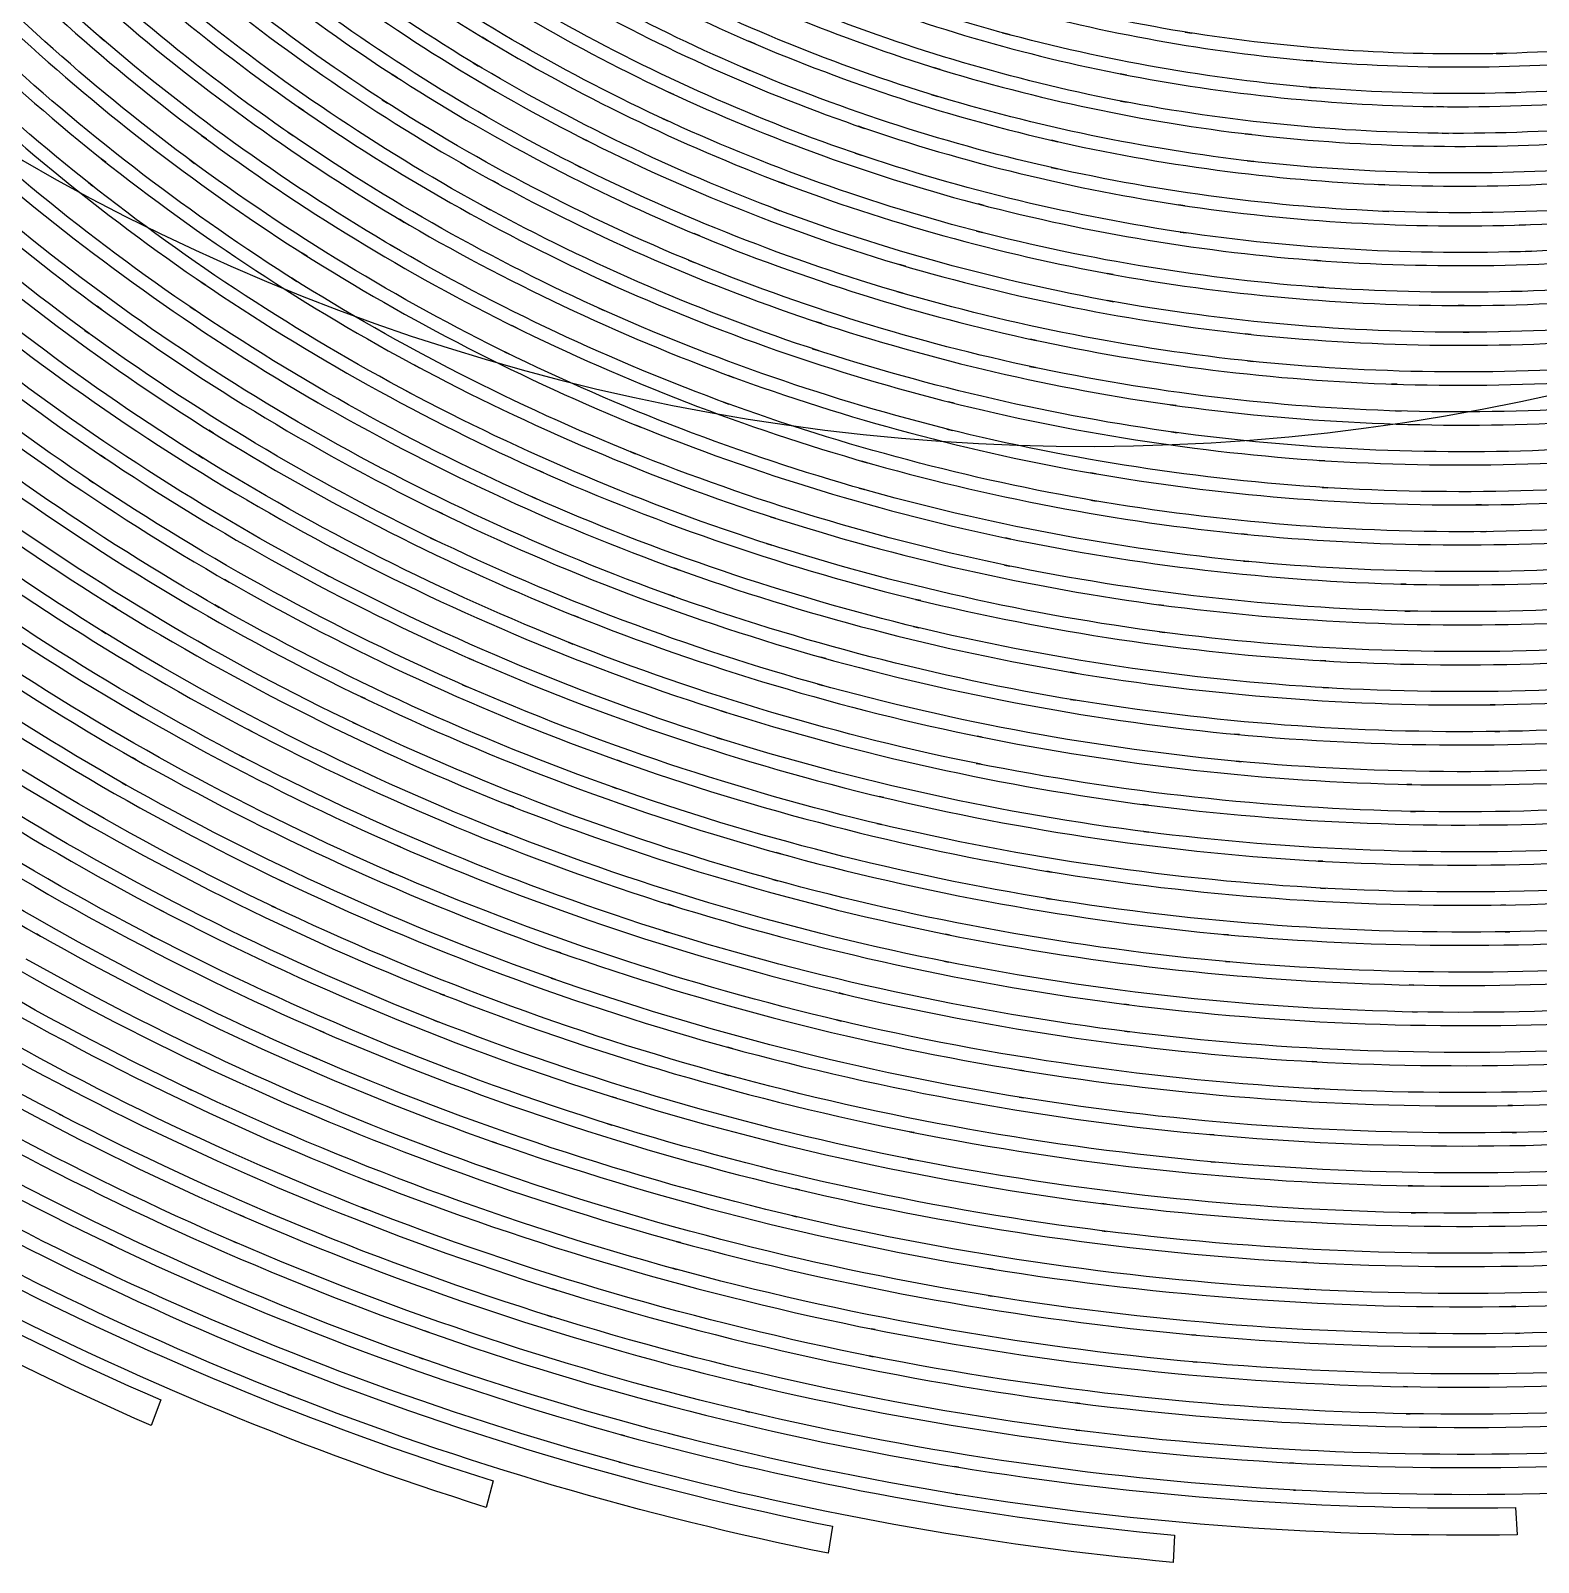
# Model space of a CAD drawing. Extents: x -32 to 185, y 69 to 286.
# Drawn here: x 40.8 to 91.4, y 68.6 to 119.9 of the extents above; entities that cross this region are included whole.
import ezdxf

# ---------------------------------------------------------------- set-up
doc = ezdxf.new("R2010")
doc.units = 0
doc.layers.add('Ebene_1', color=7, linetype='CONTINUOUS')

msp = doc.modelspace()

# ---------------------------------------------------------------- linework, layer by layer
at = {"layer": 'Ebene_1', "color": 7}
for p, q in [((43.163659, 119.728354), (43.317659, 119.595914)), ((56.16458, 119.609125), (55.977234, 119.722093)), ((65.129425, 119.493892), (64.921715, 119.582881)), ((73.430414, 119.866064), (73.652633, 119.805813)), ((79.545365, 119.890907), (79.77242, 119.854634)), ((89.973339, 119.167743), (90.196066, 119.173114)), ((55.677125, 118.862594), (55.862689, 118.751433)), ((64.748624, 118.689095), (64.953788, 118.601786)), ((71.330921, 118.638568), (71.115067, 118.705004)), ((83.830642, 118.922157), (83.605878, 118.941452)), ((53.144141, 118.356277), (52.966468, 118.47123)), ((77.588164, 118.447277), (77.366709, 118.49032)), ((52.633013, 117.624356), (52.809668, 117.510829)), ((62.404768, 117.800171), (62.206731, 117.892444)), ((71.038194, 117.797778), (71.251249, 117.732843)), ((77.386563, 117.580116), (77.605473, 117.538269)), ((83.72246, 118.038502), (83.944424, 118.020098)), ((49.999483, 117.253279), (49.829956, 117.370829)), ((88.206283, 117.389716), (87.987628, 117.391905)), ((49.464683, 116.536988), (49.632174, 116.421551)), ((61.999785, 117.005912), (62.19604, 116.915217)), ((68.801755, 116.664846), (68.595064, 116.735559)), ((46.736462, 116.30838), (46.576098, 116.427304)), ((59.534765, 116.233518), (59.345383, 116.329075)), ((75.283761, 116.215827), (75.070452, 116.264242)), ((81.776204, 116.458435), (81.558822, 116.48389)), ((88.165046, 116.499086), (88.38141, 116.497508)), ((43.364241, 115.528045), (43.212022, 115.648852)), ((46.179262, 115.608176), (46.337844, 115.491161)), ((68.483064, 115.8321), (68.687719, 115.762812)), ((81.64104, 115.577172), (81.855622, 115.55271)), ((59.104583, 115.451172), (59.291928, 115.357219)), ((75.055179, 115.354038), (75.266452, 115.306819)), ((42.783368, 114.845837), (42.934059, 114.726812)), ((56.524508, 114.802692), (56.344035, 114.901124)), ((66.115026, 114.801801), (65.91648, 114.876764)), ((86.239917, 114.777135), (86.027881, 114.785993)), ((56.06938, 114.033276), (56.248071, 113.936345)), ((65.769862, 113.978396), (65.966371, 113.904807)), ((72.809577, 114.077924), (72.604159, 114.131429)), ((79.543329, 114.069575), (79.333583, 114.100909)), ((53.381632, 113.515734), (53.208795, 113.617374)), ((86.171444, 113.886913), (86.380681, 113.878767)), ((90.956649, 113.43153), (90.750976, 113.424759)), ((63.273532, 113.059359), (63.083386, 113.138192)), ((72.554268, 113.222319), (72.756886, 113.170214)), ((79.380674, 113.191799), (79.588129, 113.161457)), ((50.11072, 112.381733), (49.946283, 112.485817)), ((52.90105, 112.76065), (53.071595, 112.66102)), ((90.955122, 112.537642), (91.157994, 112.544897)), ((62.902914, 112.245907), (63.091277, 112.168449)), ((70.170193, 112.04306), (69.972411, 112.101224)), ((84.090533, 112.230278), (83.885115, 112.245398)), ((46.72068, 111.407383), (46.564389, 111.513885)), ((49.60621, 111.641463), (49.768356, 111.539238)), ((60.285166, 111.445565), (60.102911, 111.528089)), ((77.135072, 111.765732), (76.932708, 111.80254)), ((69.887647, 111.194914), (70.082629, 111.138023)), ((76.944418, 110.892437), (77.14449, 110.856546)), ((83.993551, 111.341659), (84.196424, 111.327252)), ((43.218132, 110.601084), (43.069986, 110.709368)), ((46.19148, 110.683531), (46.346244, 110.578811)), ((59.888074, 110.643644), (60.068038, 110.562622)), ((88.901192, 110.727186), (88.701119, 110.727084)), ((42.665767, 109.894032), (42.812386, 109.787352)), ((57.15349, 109.970193), (56.979126, 110.056102)), ((67.369427, 110.121036), (67.179281, 110.183782)), ((88.871156, 109.832789), (89.068938, 109.833374)), ((74.554997, 109.556861), (74.358997, 109.599116)), ((81.759149, 109.759709), (81.560349, 109.780785)), ((56.730181, 109.180719), (56.902508, 109.096184)), ((67.059645, 109.281443), (67.247499, 109.219894)), ((81.633913, 108.873559), (81.830422, 108.85317)), ((53.886142, 108.641184), (53.719414, 108.730275)), ((64.412624, 108.321022), (64.230115, 108.387939)), ((74.335833, 108.689115), (74.529288, 108.647955)), ((53.437123, 107.865224), (53.602069, 107.777426)), ((86.659663, 108.089543), (86.465445, 108.095708)), ((50.489229, 107.467199), (50.330138, 107.559174)), ((64.075606, 107.490963), (64.256078, 107.425339)), ((71.805904, 107.452881), (71.617285, 107.500012)), ((79.249838, 107.375323), (79.057401, 107.40217)), ((86.600608, 107.195751), (86.792536, 107.190083)), ((46.97039, 106.455678), (46.81868, 106.550338)), ((50.014756, 106.705451), (50.172065, 106.614868)), ((61.305385, 106.652156), (61.129748, 106.723152)), ((71.559249, 106.591602), (71.745322, 106.545565)), ((79.096092, 106.492867), (79.286238, 106.466814)), ((60.940875, 105.832936), (61.114221, 105.763235)), ((43.337004, 105.614783), (43.192168, 105.712027)), ((46.470716, 105.709541), (46.620898, 105.616176)), ((68.893392, 105.46325), (68.711392, 105.515152)), ((84.233333, 105.529271), (84.044461, 105.541601)), ((42.812131, 104.88525), (42.955695, 104.789002)), ((58.052291, 105.123788), (57.884036, 105.198461)), ((76.565144, 105.087395), (76.379072, 105.119613)), ((57.661309, 104.316002), (57.827527, 104.242622)), ((68.618737, 104.609725), (68.798446, 104.558915)), ((76.382381, 104.209612), (76.566672, 104.178092)), ((84.145261, 104.636969), (84.331334, 104.625237)), ((54.660724, 103.74417), (54.499851, 103.822224)), ((89.480284, 104.047637), (89.296756, 104.046146)), ((65.821534, 103.597608), (65.646662, 103.653886)), ((54.243015, 102.94911), (54.402106, 102.872262)), ((65.51888, 102.752829), (65.691716, 102.697542)), ((73.708887, 102.905862), (73.528923, 102.943255)), ((81.625258, 103.056502), (81.441985, 103.074601)), ((89.458393, 103.150557), (89.640139, 103.152441)), ((51.137557, 102.521549), (50.983302, 102.6028)), ((81.507658, 102.166789), (81.688386, 102.149276)), ((50.692866, 101.740527), (50.845848, 101.660167)), ((62.595931, 101.865203), (62.427422, 101.92576)), ((73.49736, 102.03384), (73.675796, 101.99716)), ((47.489154, 101.464395), (47.341772, 101.548625)), ((86.962063, 101.389915), (86.783118, 101.394497)), ((43.723914, 100.580155), (43.58315, 100.66726)), ((47.018753, 100.697984), (47.164863, 100.614747)), ((62.265277, 101.030268), (62.431495, 100.970806)), ((70.685903, 100.840453), (70.511539, 100.882809)), ((78.838747, 100.681464), (78.661074, 100.705035)), ((59.222437, 100.275183), (59.060292, 100.339609)), ((86.910645, 100.493355), (87.087554, 100.489155)), ((43.22755, 99.829627), (43.367041, 99.743616)), ((70.445611, 99.9751), (70.61743, 99.933634)), ((78.691619, 99.795441), (78.867001, 99.772456)), ((58.863528, 99.451194), (59.023892, 99.387659)), ((55.707416, 98.836008), (55.551634, 98.904328)), ((67.500518, 98.900739), (67.332518, 98.947677)), ((84.259297, 98.820709), (84.084933, 98.831044)), ((67.231209, 98.043429), (67.397681, 97.997203)), ((75.877617, 98.414124), (75.705798, 98.442862)), ((52.057485, 97.55661), (51.907812, 97.628417)), ((55.320761, 98.02416), (55.47527, 97.956832)), ((75.700962, 97.532963), (75.870998, 97.50481)), ((84.177079, 97.925701), (84.349152, 97.915774)), ((64.158078, 97.096341), (63.995933, 97.147657)), ((89.943048, 97.352973), (89.773011, 97.35081)), ((48.279518, 96.44506), (48.136463, 96.519845)), ((51.643339, 96.757795), (51.791485, 96.68698)), ((63.860514, 96.247787), (64.020878, 96.197387)), ((72.746195, 96.264612), (72.579468, 96.298416)), ((81.373513, 96.350522), (81.204494, 96.366431)), ((89.926757, 96.453816), (90.095266, 96.456311)), ((44.38166, 95.509223), (44.244205, 95.587368)), ((47.83839, 95.660346), (47.980681, 95.586172)), ((60.664693, 95.436143), (60.508657, 95.491532)), ((72.540013, 95.389306), (72.704959, 95.35619)), ((81.262022, 95.458212), (81.429258, 95.442786)), ((43.91355, 94.739604), (44.050241, 94.662349)), ((60.337857, 94.597822), (60.492875, 94.543145)), ((87.148136, 94.679658), (86.982172, 94.683247)), ((57.026726, 93.929334), (56.876035, 93.988694)), ((69.448811, 94.242552), (69.287938, 94.28104)), ((78.31031, 93.989407), (78.145873, 94.010585)), ((87.101554, 93.780985), (87.265227, 93.777803)), ((56.671126, 93.10206), (56.82029, 93.043515)), ((69.213101, 93.374221), (69.372956, 93.336344)), ((78.168019, 93.10089), (78.330673, 93.080195)), ((53.250286, 92.584442), (53.10545, 92.647467)), ((65.991571, 92.357514), (65.83528, 92.400583)), ((84.167406, 92.106354), (84.00577, 92.115416)), ((49.343519, 91.409637), (49.203773, 91.47615)), ((52.866686, 91.769386), (53.010504, 91.70715)), ((65.726334, 91.49715), (65.880589, 91.454895)), ((75.072743, 91.747623), (74.912888, 91.773765)), ((74.900161, 90.863967), (75.058743, 90.838207)), ((84.090024, 91.209386), (84.250133, 91.20063)), ((45.312788, 90.413422), (45.178897, 90.483243)), ((48.931919, 90.60792), (49.069882, 90.542298)), ((62.379568, 90.618865), (62.228877, 90.666084)), ((90.289485, 90.6446), (90.131412, 90.642131)), ((41.167257, 89.602974), (41.038711, 89.67585)), ((44.873188, 89.626137), (45.005806, 89.557232)), ((62.085058, 89.767614), (62.234477, 89.720981)), ((71.666413, 89.634792), (71.510885, 89.665795)), ((81.00493, 89.643421), (80.847112, 89.657752)), ((90.276503, 89.743966), (90.433303, 89.746639)), ((58.619928, 89.035413), (58.473819, 89.086908)), ((71.46354, 88.757093), (71.617031, 88.726675)), ((80.896239, 88.749151), (81.052021, 88.735227)), ((58.295382, 88.194598), (58.439964, 88.143994)), ((87.217118, 87.960441), (87.062354, 87.963419)), ((54.717742, 87.616423), (54.577233, 87.671506)), ((68.095646, 87.660764), (67.945209, 87.69635)), ((77.664273, 87.301015), (77.511291, 87.32031)), ((54.364433, 86.78696), (54.503924, 86.732462)), ((67.862482, 86.790244), (68.011646, 86.755244)), ((87.173082, 87.060291), (87.325809, 87.057618)), ((50.681666, 86.370141), (50.546247, 86.428891)), ((77.525291, 86.410614), (77.676746, 86.391701)), ((64.36706, 85.834985), (64.221206, 85.874974)), ((46.51908, 85.304613), (46.388498, 85.366773)), ((50.300102, 85.552795), (50.433738, 85.495039)), ((83.958424, 85.387748), (83.807224, 85.395893)), ((64.103606, 84.972609), (64.247933, 84.933333)), ((74.150779, 85.089242), (74.001615, 85.113526)), ((42.237876, 84.427932), (42.111876, 84.493452)), ((46.108498, 84.501114), (46.237553, 84.439871)), ((60.486257, 84.166616), (60.345238, 84.210576)), ((73.980742, 84.203805), (74.128379, 84.180056)), ((83.883588, 84.489278), (84.033006, 84.481412)), ((90.518067, 83.924314), (90.370176, 83.921819)), ((41.799039, 83.639044), (41.923258, 83.574593)), ((60.19302, 83.313684), (60.33302, 83.270233)), ((56.460108, 82.664898), (56.323671, 82.712829)), ((70.46903, 83.017978), (70.324193, 83.046818)), ((80.517985, 82.936855), (80.370603, 82.950065)), ((90.50763, 83.022356), (90.653994, 83.025055)), ((70.268448, 82.138599), (70.412011, 82.110268)), ((56.137598, 81.822224), (56.272507, 81.774981)), ((80.411584, 82.041159), (80.557694, 82.028228)), ((52.295995, 81.33818), (52.164394, 81.389777)), ((66.625644, 81.096667), (66.484881, 81.129886)), ((87.167736, 81.233969), (87.0229, 81.236668)), ((76.900127, 80.617892), (76.757072, 80.635889)), ((48.001554, 80.194939), (47.874281, 80.250176)), ((51.943703, 80.507012), (52.07454, 80.456103)), ((66.394262, 80.224467), (66.533244, 80.191885)), ((87.125991, 80.332649), (87.268791, 80.330103)), ((76.762926, 79.726066), (76.904963, 79.708502)), ((43.584677, 79.243193), (43.461986, 79.301738)), ((47.620499, 79.37632), (47.746245, 79.322102)), ((62.626222, 79.334829), (62.49004, 79.371993)), ((83.630824, 78.666647), (83.489805, 78.674283)), ((43.17435, 78.438574), (43.295768, 78.380792)), ((62.364295, 78.471156), (62.499459, 78.434247)), ((73.110705, 78.440865), (72.971214, 78.463519)), ((58.477637, 77.741628), (58.345273, 77.783119)), ((72.942196, 77.554282), (73.080159, 77.532137)), ((83.557515, 77.766828), (83.69726, 77.759446)), ((90.628794, 77.193336), (90.49083, 77.1913)), ((58.185164, 76.887373), (58.316255, 76.846645)), ((54.186505, 76.325845), (54.058978, 76.370899)), ((69.155065, 76.415699), (69.018883, 76.442936)), ((79.91242, 76.232426), (79.774457, 76.244899)), ((90.619885, 76.290717), (90.757085, 76.293008)), ((53.86476, 75.482026), (53.991269, 75.437735)), ((68.955246, 75.535226), (69.089901, 75.508753)), ((49.761738, 75.096135), (49.638538, 75.144498)), ((79.807548, 75.335662), (79.944239, 75.323444)), ((65.039316, 74.551916), (64.907461, 74.58297)), ((87.000245, 74.50177), (86.864827, 74.504316)), ((45.210461, 74.060388), (44.88286, 73.205369)), ((49.470028, 74.240352), (49.532392, 74.215916)), ((76.01838, 73.941515), (75.883471, 73.95857)), ((64.808188, 73.678824), (64.939025, 73.648024)), ((86.959009, 73.599406), (87.093409, 73.597115)), ((44.88286, 73.205369), (44.883369, 73.205369)), ((60.770075, 72.858678), (60.641275, 72.89406)), ((75.881689, 73.048824), (76.015071, 73.032024)), ((60.570511, 71.976932), (60.635166, 71.959368)), ((83.185114, 71.94435), (83.052496, 71.951732)), ((56.354471, 71.345149), (56.119525, 70.460348)), ((71.953031, 71.80435), (71.82194, 71.825731)), ((71.848922, 70.906058), (71.914595, 70.895622)), ((83.176969, 71.040458), (83.243914, 71.036894)), ((56.119525, 70.460348), (56.11978, 70.460094)), ((90.622176, 70.453985), (90.677412, 69.539911)), ((67.723245, 69.829839), (67.584263, 68.924929)), ((79.189765, 69.531511), (79.147256, 68.617183)), ((90.677412, 69.539911), (90.677667, 69.539911)), ((67.584263, 68.924929), (67.584772, 68.924929)), ((79.147256, 68.617183), (79.147511, 68.617183))]:
    msp.add_line(p, q, dxfattribs=at)
for points in [[(43.317659, 119.595914), (40.329802, 122.163542), (37.580199, 124.996559), (35.10296, 128.059838)], [(25.884346, 126.876026), (46.257063, 106.503309), (76.89598, 100.40885), (103.514218, 111.434485)], [(47.38479, 126.059873), (50.109447, 123.647543), (53.048177, 121.488283), (56.16458, 119.609125)], [(44.276023, 125.307767), (47.015699, 122.726928), (49.983956, 120.4001), (53.144141, 118.356277)], [(55.862689, 118.751433), (52.697159, 120.647697), (49.710319, 122.828135), (46.939844, 125.265716)], [(41.068493, 124.722515), (43.813768, 121.968153), (46.803153, 119.46803), (49.999483, 117.253279)], [(37.770854, 124.309082), (40.512056, 121.37753), (43.512895, 118.699633), (46.736462, 116.30838)], [(52.809668, 117.510829), (49.60061, 119.573641), (46.585262, 121.923607), (43.801041, 124.531402)], [(55.876943, 124.507042), (58.801928, 122.557681), (61.898985, 120.879563), (65.129425, 119.493892)], [(34.390741, 124.075002), (37.118962, 120.96201), (40.122092, 118.101349), (43.364241, 115.528045)], [(49.632174, 116.421551), (46.387989, 118.657073), (43.353041, 121.181734), (40.563984, 123.964555)], [(42.934059, 114.726812), (39.646092, 117.324578), (36.598925, 120.213468), (33.829723, 123.358303)], [(46.337844, 115.491161), (43.067186, 117.905069), (40.021292, 120.609515), (37.237581, 123.571383)], [(52.989122, 123.281252), (55.95458, 121.172188), (59.106365, 119.337474), (62.404768, 117.800171)], [(64.953788, 118.601786), (61.67244, 119.997104), (58.525237, 121.689145), (55.551634, 123.656503)], [(73.652633, 119.805813), (70.330811, 120.707159), (67.098336, 121.910982), (63.996187, 123.401856)], [(49.977847, 122.202997), (52.976141, 119.927918), (56.175016, 117.929811), (59.534765, 116.233518)], [(62.19604, 116.915217), (58.846473, 118.46428), (55.644798, 120.315108), (52.630722, 122.444433)], [(61.598112, 122.639823), (64.713752, 121.01241), (67.971682, 119.672965), (71.330921, 118.638568)], [(79.77242, 119.854634), (76.373981, 120.397835), (73.03205, 121.251149), (69.789138, 122.403757)], [(71.251249, 117.732843), (67.840336, 118.771517), (64.531242, 120.119413), (61.365203, 121.759553)], [(46.851008, 121.279479), (49.873229, 118.832863), (53.11105, 116.66505), (56.524508, 114.802692)], [(59.291928, 115.357219), (55.88178, 117.067257), (52.633777, 119.083336), (49.587883, 121.380509)], [(67.4855, 121.39125), (70.756412, 120.104293), (74.138051, 119.118743), (77.588164, 118.447277)], [(58.857164, 121.113923), (62.029822, 119.332103), (65.35877, 117.842833), (68.801755, 116.664846)], [(73.47216, 120.775555), (76.861181, 119.843587), (80.328603, 119.223132), (83.830642, 118.922157)], [(43.615223, 120.518821), (46.652971, 117.894913), (49.921592, 115.550903), (53.381632, 113.515734)], [(56.248071, 113.936345), (52.784722, 115.814307), (49.498537, 118.002204), (46.429735, 120.472697)], [(68.687719, 115.762812), (65.193061, 116.946934), (61.813203, 118.44687), (58.590146, 120.243606)], [(77.605473, 117.538269), (74.103433, 118.208437), (70.669866, 119.19699), (67.347281, 120.491177)], [(100.948585, 120.433624), (97.336073, 119.679736), (93.66247, 119.255943), (89.973339, 119.167743)], [(40.279656, 119.926416), (43.323004, 117.121043), (46.613517, 114.595771), (50.11072, 112.381733)], [(53.071595, 112.66102), (49.562937, 114.713601), (46.246716, 117.079094), (43.163659, 119.728354)], [(55.977234, 119.722093), (59.200292, 117.778382), (62.593641, 116.131496), (66.115026, 114.801801)], [(64.921715, 119.582881), (68.266191, 118.148287), (71.734631, 117.021108), (75.283761, 116.215827)], [(83.944424, 118.020098), (80.390712, 118.314226), (76.871617, 118.932186), (73.430414, 119.866064)], [(90.196066, 119.173114), (86.631663, 119.087917), (83.066496, 119.328132), (79.545365, 119.890907)], [(33.340741, 119.275034), (36.366525, 116.093722), (39.672565, 113.190603), (43.218132, 110.601084)], [(36.851689, 119.510183), (39.891474, 116.518482), (43.194713, 113.806476), (46.72068, 111.407383)], [(49.768356, 111.539238), (46.222789, 113.772774), (42.885695, 116.321515), (39.798056, 119.154227)], [(46.346244, 110.578811), (42.772422, 112.999184), (39.423619, 115.736365), (36.340561, 118.756906)], [(65.966371, 113.904807), (62.393822, 115.242674), (58.949819, 116.902184), (55.677125, 118.862594)], [(75.266452, 115.306819), (71.66514, 116.112813), (68.144773, 117.245032), (64.748624, 118.689095)], [(71.115067, 118.705004), (74.593179, 117.634003), (78.161655, 116.881923), (81.776204, 116.458435)], [(83.605878, 118.941452), (87.231627, 118.629812), (90.878503, 118.649208), (94.500688, 118.999208)], [(42.812386, 109.787352), (39.219728, 112.400009), (35.869143, 115.330187), (32.800849, 118.542324)], [(52.966468, 118.47123), (56.231526, 116.359697), (59.681638, 114.548248), (63.273532, 113.059359)], [(77.366709, 118.49032), (80.939003, 117.795105), (84.567297, 117.426599), (88.206283, 117.389716)], [(94.769743, 118.130673), (91.097667, 117.764967), (87.399882, 117.734142), (83.72246, 118.038502)], [(87.987628, 117.391905), (91.751086, 117.353825), (95.510471, 117.657574), (99.218947, 118.299411)], [(63.091277, 112.168449), (59.44771, 113.667774), (55.947198, 115.493936), (52.633013, 117.624356)], [(62.206731, 117.892444), (65.618152, 116.302526), (69.167028, 115.025725), (72.809577, 114.077924)], [(81.855622, 115.55271), (78.189146, 115.971413), (74.568488, 116.722908), (71.038194, 117.797778)], [(88.38141, 116.497508), (84.691261, 116.524159), (81.01104, 116.886581), (77.386563, 117.580116)], [(49.829956, 117.370829), (53.129377, 115.084779), (56.628617, 113.101512), (60.285166, 111.445565)], [(99.546548, 117.451265), (95.789453, 116.790235), (91.979923, 116.471544), (88.165046, 116.499086)], [(60.068038, 110.562622), (56.360835, 112.230787), (52.811959, 114.230447), (49.464683, 116.536988)], [(72.756886, 113.170214), (69.06241, 114.120687), (65.462116, 115.404641), (61.999785, 117.005912)], [(68.595064, 116.735559), (72.156159, 115.517201), (75.820853, 114.624815), (79.543329, 114.069575)], [(46.576098, 116.427304), (49.900465, 113.961291), (53.440687, 111.800045), (57.15349, 109.970193)], [(59.345383, 116.329075), (62.816877, 114.576375), (66.439826, 113.141781), (70.170193, 112.04306)], [(75.070452, 116.264242), (78.740747, 115.431394), (82.479514, 114.933554), (86.239917, 114.777135)], [(81.558822, 116.48389), (85.29708, 116.045893), (89.067665, 115.948351), (92.823487, 116.19246)], [(43.212022, 115.648852), (46.552426, 112.997403), (50.124974, 110.651917), (53.886142, 108.641184)], [(56.902508, 109.096184), (53.139814, 110.940266), (49.550719, 113.119814), (46.179262, 115.608176)], [(79.588129, 113.161457), (75.813471, 113.713821), (72.09634, 114.607811), (68.483064, 115.8321)], [(93.058687, 115.314074), (89.25272, 115.056245), (85.430971, 115.144343), (81.64104, 115.577172)], [(39.745874, 115.041914), (43.092641, 112.200267), (46.688353, 109.665043), (50.489229, 107.467199)], [(70.082629, 111.138023), (66.300589, 112.241427), (62.626222, 113.685185), (59.104583, 115.451172)], [(86.380681, 113.878767), (82.568859, 114.026913), (78.77791, 114.520808), (75.055179, 115.354038)], [(86.027881, 114.785993), (89.913266, 114.624408), (93.805524, 114.815113), (97.656546, 115.355819)], [(36.185289, 114.613768), (39.529001, 111.577318), (43.138713, 108.846908), (46.97039, 106.455678)], [(53.602069, 107.777426), (49.791265, 109.804254), (46.170352, 112.170027), (42.783368, 114.845837)], [(56.344035, 114.901124), (59.867456, 112.978821), (63.55786, 111.378848), (67.369427, 110.121036)], [(65.91648, 114.876764), (69.554192, 113.503109), (73.309251, 112.461762), (77.135072, 111.765732)], [(97.950801, 114.495557), (94.050652, 113.937643), (90.107993, 113.734007), (86.171444, 113.886913)], [(90.750976, 113.424759), (94.762616, 113.557301), (98.753892, 114.052265), (102.676442, 114.903517)], [(32.540194, 114.369964), (35.870161, 111.134943), (39.483692, 108.204786), (43.337004, 105.614783)], [(50.172065, 106.614868), (46.322316, 108.830821), (42.679258, 111.388292), (39.286928, 114.256004)], [(67.247499, 109.219894), (63.384259, 110.484451), (59.642947, 112.095547), (56.06938, 114.033276)], [(77.14449, 110.856546), (73.266741, 111.551761), (69.459501, 112.596697), (65.769862, 113.978396)], [(72.604159, 114.131429), (76.367617, 113.152115), (80.212021, 112.515649), (84.090533, 112.230278)], [(79.333583, 114.100909), (83.179769, 113.527189), (87.069991, 113.303163), (90.956649, 113.43153)], [(103.028478, 114.065298), (99.058329, 113.193683), (95.017416, 112.682301), (90.955122, 112.537642)], [(42.955695, 104.789002), (39.054782, 107.400979), (35.395433, 110.35728), (32.021939, 113.622032)], [(46.620898, 105.616176), (42.740858, 108.027299), (39.084564, 110.781761), (35.696561, 113.84616)], [(53.208795, 113.617374), (56.776508, 111.518645), (60.526475, 109.745887), (64.412624, 108.321022)], [(63.083386, 113.138192), (66.791608, 111.601169), (70.631175, 110.402437), (74.554997, 109.556861)], [(84.196424, 111.327252), (80.266493, 111.60626), (76.369653, 112.240638), (72.554268, 113.222319)], [(91.157994, 112.544897), (87.220682, 112.404693), (83.278787, 112.62126), (79.380674, 113.191799)], [(49.946283, 112.485817), (53.549887, 110.204273), (57.351527, 108.251716), (61.305385, 106.652156)], [(64.256078, 107.425339), (60.318511, 108.858846), (56.518144, 110.644637), (52.90105, 112.76065)], [(83.885115, 112.245398), (87.888101, 111.950889), (91.909413, 112.018802), (95.900181, 112.448246)], [(74.529288, 108.647955), (70.553539, 109.494727), (66.662044, 110.699033), (62.902914, 112.245907)], [(69.972411, 112.101224), (73.822924, 110.967197), (77.767873, 110.183375), (81.759149, 109.759709)], [(46.564389, 111.513885), (50.194211, 109.044003), (54.039378, 106.90531), (58.052291, 105.123788)], [(61.114221, 105.763235), (57.109708, 107.373534), (53.257923, 109.340905), (49.60621, 111.641463)], [(60.102911, 111.528089), (63.873242, 109.820545), (67.790191, 108.456547), (71.805904, 107.452881)], [(76.932708, 111.80254), (80.88173, 111.084135), (84.887516, 110.724284), (88.901192, 110.727186)], [(96.161599, 111.577318), (92.120941, 111.132652), (88.04821, 111.053717), (83.993551, 111.341659)], [(88.701119, 110.727084), (92.840541, 110.729961), (96.971309, 111.10651), (101.043022, 111.851743)], [(81.830422, 108.85317), (77.787218, 109.272585), (73.789833, 110.056407), (69.887647, 111.194914)], [(89.068938, 109.833374), (85.003843, 109.820647), (80.945621, 110.175127), (76.944418, 110.892437)], [(101.362731, 111.000517), (97.2424, 110.236778), (93.061742, 109.845821), (88.871156, 109.832789)], [(43.069986, 110.709368), (46.717371, 108.045695), (50.596648, 105.714512), (54.660724, 103.74417)], [(57.827527, 104.242622), (53.76396, 106.036772), (49.86941, 108.192555), (46.19148, 110.683531)], [(71.745322, 106.545565), (67.677936, 107.552512), (63.709314, 108.924188), (59.888074, 110.643644)], [(39.470964, 110.079774), (43.126241, 107.217029), (47.030717, 104.687382), (51.137557, 102.521549)], [(54.402106, 102.872262), (50.287884, 104.857212), (46.359989, 107.207384), (42.665767, 109.894032)], [(56.979126, 110.056102), (60.804693, 108.170679), (64.792152, 106.633462), (68.893392, 105.46325)], [(67.179281, 110.183782), (71.11023, 108.886592), (75.15038, 107.94646), (79.249838, 107.375323)], [(31.994194, 109.370712), (35.634197, 106.097028), (39.560055, 103.155037), (43.723914, 100.580155)], [(35.776234, 109.631239), (39.428964, 106.565153), (43.349223, 103.831869), (47.489154, 101.464395)], [(74.358997, 109.599116), (78.40551, 108.727093), (82.522532, 108.221688), (86.659663, 108.089543)], [(81.560349, 109.780785), (85.676353, 109.343883), (89.823666, 109.279152), (93.951379, 109.587381)], [(47.164863, 100.614747), (42.975804, 103.000808), (39.008455, 105.756871), (35.310161, 108.849708)], [(50.845848, 101.660167), (46.689371, 103.842608), (42.736786, 106.393136), (39.035437, 109.28073)], [(68.798446, 104.558915), (64.645279, 105.734399), (60.606148, 107.281261), (56.730181, 109.180719)], [(79.286238, 106.466814), (75.134343, 107.035665), (71.042267, 107.977782), (67.059645, 109.281443)], [(94.179197, 108.70701), (90.00083, 108.385551), (85.802099, 108.441335), (81.633913, 108.873559)], [(86.465445, 108.095708), (90.728067, 107.959587), (94.994253, 108.207471), (99.212329, 108.83637)], [(43.367041, 99.743616), (39.154819, 102.338887), (35.182888, 105.305449), (31.498593, 108.607584)], [(53.719414, 108.730275), (57.591563, 106.660309), (61.641894, 104.942424), (65.821534, 103.597608)], [(64.230115, 108.387939), (68.234373, 106.919826), (72.362595, 105.815138), (76.565144, 105.087395)], [(86.792536, 107.190083), (82.603732, 107.314372), (78.434528, 107.816207), (74.335833, 108.689115)], [(65.691716, 102.697542), (61.460403, 104.049625), (57.358908, 105.779243), (53.437123, 107.865224)], [(99.499457, 107.973506), (95.231998, 107.327996), (90.914903, 107.067682), (86.600608, 107.195751)], [(50.330138, 107.559174), (54.240215, 105.298093), (58.345273, 103.392375), (62.595931, 101.865203)], [(76.566672, 104.178092), (72.312195, 104.905436), (68.131537, 106.0143), (64.075606, 107.490963)], [(71.617285, 107.500012), (75.754926, 106.465821), (79.977584, 105.806189), (84.233333, 105.529271)], [(79.057401, 107.40217), (83.281333, 106.813632), (87.549809, 106.606616), (91.810904, 106.783606)], [(46.81868, 106.550338), (50.75752, 104.092381), (54.908652, 101.992171), (59.222437, 100.275183)], [(62.431495, 100.970806), (58.129673, 102.507244), (53.97396, 104.426572), (50.014756, 106.705451)], [(61.129748, 106.723152), (65.199934, 105.076457), (69.41012, 103.798857), (73.708887, 102.905862)], [(84.331334, 104.625237), (80.023657, 104.896287), (75.749071, 105.554527), (71.559249, 106.591602)], [(92.004613, 105.895181), (87.692609, 105.706858), (83.372205, 105.906914), (79.096092, 106.492867)], [(73.675796, 101.99716), (69.324592, 102.891837), (65.062225, 104.175704), (60.940875, 105.832936)], [(84.044461, 105.541601), (88.425956, 105.256531), (92.824251, 105.365805), (97.186146, 105.868235)], [(43.192168, 105.712027), (47.150608, 103.051437), (51.339157, 100.750064), (55.707416, 98.836008)], [(59.023892, 99.387659), (54.659197, 101.115973), (50.45792, 103.231808), (46.470716, 105.709541)], [(68.711392, 105.515152), (72.933796, 104.310336), (77.255727, 103.487339), (81.625258, 103.056502)], [(89.296756, 104.046146), (93.813415, 104.083034), (98.317601, 104.525407), (102.754842, 105.367395)], [(39.459255, 105.050804), (43.427114, 102.182494), (47.643408, 99.674328), (52.057485, 97.55661)], [(55.47527, 97.956832), (51.056102, 99.884125), (46.818171, 102.202883), (42.812131, 104.88525)], [(57.884036, 105.198461), (62.012258, 103.365826), (66.297026, 101.907254), (70.685903, 100.840453)], [(76.379072, 105.119613), (80.705076, 104.370493), (85.08988, 104.011741), (89.480284, 104.047637)], [(97.439673, 104.994924), (93.027887, 104.477878), (88.578428, 104.358063), (84.145261, 104.636969)], [(31.70783, 104.287765), (35.662961, 100.990711), (39.90471, 98.052796), (44.38166, 95.509223)], [(35.628343, 104.57373), (39.595183, 101.493236), (43.829041, 98.772778), (48.279518, 96.44506)], [(51.791485, 96.68698), (47.327263, 98.819895), (43.06235, 101.347457), (39.047655, 104.239341)], [(70.61743, 99.933634), (66.176626, 101.004126), (61.840185, 102.470844), (57.661309, 104.316002)], [(81.688386, 102.149276), (77.266927, 102.576353), (72.892814, 103.399935), (68.618737, 104.609725)], [(89.640139, 103.152441), (85.198062, 103.107208), (80.761076, 103.460988), (76.382381, 104.209612)], [(103.067678, 104.513476), (98.581056, 103.65329), (94.026215, 103.196986), (89.458393, 103.150557)], [(47.980681, 95.586172), (43.480568, 97.93097), (39.198346, 100.672911), (35.185688, 103.778972)], [(54.499851, 103.822224), (58.677455, 101.796705), (63.028659, 100.149616), (67.500518, 98.900739)], [(44.050241, 94.662349), (39.52391, 97.225115), (35.23507, 100.186296), (31.234629, 103.510604)], [(65.646662, 103.653886), (69.946193, 102.270491), (74.361288, 101.275573), (78.838747, 100.681464)], [(67.397681, 97.997203), (62.873895, 99.251732), (58.471273, 100.909155), (54.243015, 102.94911)], [(78.867001, 99.772456), (74.337615, 100.364784), (69.870084, 101.362374), (65.51888, 102.752829)], [(73.528923, 102.943255), (77.951146, 102.024701), (82.447186, 101.504766), (86.962063, 101.389915)], [(81.441985, 103.074601), (85.937008, 102.631233), (90.463085, 102.592262), (94.96498, 102.957866)], [(50.983302, 102.6028), (55.201888, 100.377994), (59.611129, 98.535135), (64.158078, 97.096341)], [(95.184907, 102.075509), (90.632103, 101.697076), (86.054862, 101.727596), (81.507658, 102.166789)], [(86.783118, 101.394497), (91.424758, 101.276363), (96.067672, 101.574359), (100.656112, 102.284898)], [(64.020878, 96.197387), (59.422001, 97.643919), (54.961343, 99.499125), (50.692866, 101.740527)], [(62.427422, 101.92576), (66.796954, 100.355925), (71.29834, 99.180535), (75.877617, 98.414124)], [(87.087554, 100.489155), (82.520495, 100.596649), (77.972019, 101.113708), (73.49736, 102.03384)], [(47.341772, 101.548625), (51.591921, 99.118401), (56.050798, 97.072693), (60.664693, 95.436143)], [(100.935349, 101.419443), (96.297527, 100.692791), (91.603704, 100.382882), (86.910645, 100.493355)], [(43.58315, 100.66726), (47.854681, 98.025738), (52.353776, 95.770717), (57.026726, 93.929334)], [(60.492875, 94.543145), (55.827307, 96.189445), (51.317775, 98.249356), (47.018753, 100.697984)], [(75.870998, 97.50481), (71.23954, 98.271425), (66.686226, 99.451397), (62.265277, 101.030268)], [(70.511539, 100.882809), (75.023361, 99.786176), (79.624275, 99.096026), (84.259297, 98.820709)], [(78.661074, 100.705035), (83.263769, 100.094227), (87.912028, 99.897056), (92.54985, 100.115889)], [(59.060292, 100.339609), (63.491678, 98.575811), (68.071973, 97.211981), (72.746195, 96.264612)], [(39.715074, 99.965961), (43.998314, 97.108075), (48.528209, 94.637709), (53.250286, 92.584442)], [(56.82029, 93.043515), (52.096685, 94.896709), (47.547699, 97.167944), (43.22755, 99.829627)], [(84.349152, 97.915774), (79.662456, 98.18572), (75.009361, 98.87508), (70.445611, 99.9751)], [(92.735669, 99.225692), (88.046682, 98.99599), (83.346751, 99.186721), (78.691619, 99.795441)], [(31.684921, 99.132222), (35.959761, 95.827507), (40.520456, 92.909573), (45.312788, 90.413422)], [(35.745943, 99.452288), (40.03071, 96.372973), (44.581224, 93.681356), (49.343519, 91.409637)], [(53.010504, 91.70715), (48.237518, 93.774239), (43.658241, 96.262703), (39.327146, 99.142964)], [(72.704959, 95.35619), (67.9783, 96.305772), (63.345823, 97.676348), (58.863528, 99.451194)], [(84.084933, 98.831044), (88.845701, 98.548244), (93.622506, 98.692037), (98.358074, 99.26059)], [(27.540662, 99.012713), (31.794885, 95.478499), (36.355325, 92.329387), (41.167257, 89.602974)], [(49.069882, 90.542298), (44.257442, 92.829722), (39.65831, 95.541346), (35.326961, 98.644615)], [(55.551634, 98.904328), (60.035965, 96.93954), (64.687024, 95.379353), (69.448811, 94.242552)], [(67.332518, 98.947677), (71.926049, 97.664894), (76.625217, 96.795671), (81.373513, 96.350522)], [(89.773011, 97.35081), (94.668689, 97.414446), (99.548839, 97.915672), (104.355425, 98.848149)], [(45.005806, 89.557232), (40.164347, 92.070972), (35.556052, 95.010669), (31.235393, 98.341145)], [(81.429258, 95.442786), (76.628526, 95.884576), (71.876922, 96.754995), (67.231209, 98.043429)], [(75.705798, 98.442862), (80.409548, 97.655654), (85.174389, 97.290941), (89.943048, 97.352973)], [(98.603965, 98.385182), (93.818506, 97.802323), (88.990029, 97.648501), (84.177079, 97.925701)], [(51.907812, 97.628417), (56.43618, 95.455921), (61.149603, 93.691792), (65.991571, 92.357514)], [(69.372956, 93.336344), (64.558733, 94.47732), (59.856002, 96.046263), (55.320761, 98.02416)], [(90.095266, 96.456311), (85.27468, 96.38542), (80.457148, 96.745653), (75.700962, 97.532963)], [(104.660371, 97.991527), (99.804912, 97.041257), (94.873852, 96.526515), (89.926757, 96.453816)], [(63.995933, 97.147657), (68.663792, 95.670605), (73.454342, 94.613527), (78.31031, 93.989407)], [(48.136463, 96.519845), (52.699195, 94.13348), (57.465818, 92.158561), (62.379568, 90.618865)], [(65.880589, 91.454895), (60.986694, 92.795511), (56.222107, 94.57028), (51.643339, 96.757795)], [(78.330673, 93.080195), (73.422523, 93.703043), (68.579792, 94.763277), (63.860514, 96.247787)], [(72.579468, 96.298416), (77.377654, 95.325873), (82.253477, 94.784073), (87.148136, 94.679658)], [(81.204494, 96.366431), (86.07879, 95.909445), (90.984649, 95.889056), (95.862762, 96.305365)], [(44.244205, 95.587368), (48.832137, 92.980871), (53.64305, 90.788087), (58.619928, 89.035413)], [(62.234477, 89.720981), (57.268799, 91.269051), (52.451013, 93.256799), (47.83839, 95.660346)], [(60.508657, 95.491532), (65.242188, 93.812701), (70.116229, 92.559674), (75.072743, 91.747623)], [(86.982172, 94.683247), (92.00385, 94.576058), (97.025018, 94.917302), (101.985859, 95.702906)], [(87.265227, 93.777803), (82.318641, 93.875447), (77.390636, 94.414778), (72.540013, 95.389306)], [(96.074799, 95.421023), (91.146031, 94.992368), (86.188499, 95.004789), (81.262022, 95.458212)], [(40.240456, 94.837349), (44.842388, 92.005732), (49.68741, 89.58905), (54.717742, 87.616423)], [(58.439964, 88.143994), (53.411668, 89.906927), (48.550355, 92.114321), (43.91355, 94.739604)], [(75.058743, 90.838207), (70.049793, 91.651074), (65.123316, 92.909268), (60.337857, 94.597822)], [(102.257459, 94.834982), (97.246982, 94.033647), (92.174905, 93.680974), (87.101554, 93.780985)], [(36.132852, 94.277654), (40.738347, 91.215851), (45.607297, 88.569467), (50.681666, 86.370141)], [(54.503924, 86.732462), (49.422428, 88.717435), (44.527515, 91.150611), (39.877219, 94.003127)], [(56.876035, 93.988694), (61.66684, 92.100703), (66.616735, 90.643531), (71.666413, 89.634792)], [(69.287938, 94.28104), (74.172924, 93.11489), (79.152601, 92.387067), (84.167406, 92.106354)], [(78.145873, 94.010585), (83.127332, 93.370352), (88.156137, 93.175955), (93.172469, 93.429788)], [(27.641488, 93.756345), (32.221249, 90.221036), (37.10598, 87.099262), (42.237876, 84.427932)], [(31.929794, 93.915334), (36.528416, 90.618662), (41.410603, 87.737026), (46.51908, 85.304613)], [(50.433738, 85.495039), (45.30897, 87.708594), (40.390893, 90.373458), (35.738052, 93.457839)], [(41.923258, 83.574593), (36.742235, 86.263843), (31.810157, 89.407788), (27.184986, 92.969137)], [(46.237553, 84.439871), (41.079439, 86.888371), (36.148889, 89.790294), (31.503939, 93.111224)], [(71.617031, 88.726675), (66.515171, 89.738188), (61.513349, 91.202513), (56.671126, 93.10206)], [(84.250133, 91.20063), (79.183147, 91.476455), (74.150779, 92.203998), (69.213101, 93.374221)], [(93.350651, 92.537987), (88.283155, 92.273692), (83.202169, 92.462133), (78.168019, 93.10089)], [(53.10545, 92.647467), (57.944109, 90.543393), (62.96095, 88.874515), (68.095646, 87.660764)], [(65.83528, 92.400583), (70.799685, 91.032502), (75.876598, 90.109672), (81.00493, 89.643421)], [(84.00577, 92.115416), (89.147083, 91.827652), (94.304179, 91.998885), (99.415202, 92.627078)], [(90.131412, 90.642131), (95.406871, 90.725444), (100.664767, 91.278801), (105.842226, 92.295278)], [(49.203773, 91.47615), (54.080869, 89.149653), (59.155237, 87.261739), (64.36706, 85.834985)], [(68.011646, 86.755244), (62.824513, 87.973677), (57.756254, 89.651795), (52.866686, 91.769386)], [(81.052021, 88.735227), (75.871762, 89.198679), (70.742666, 90.123087), (65.726334, 91.49715)], [(74.912888, 91.773765), (79.994639, 90.94112), (85.140789, 90.563171), (90.289485, 90.6446)], [(99.653457, 91.749405), (94.492034, 91.107364), (89.28352, 90.926713), (84.090024, 91.209386)], [(106.140299, 91.435982), (100.912949, 90.402298), (95.604144, 89.835934), (90.276503, 89.743966)], [(90.433303, 89.746639), (85.23268, 89.656861), (80.034348, 90.030814), (74.900161, 90.863967)], [(45.178897, 90.483243), (50.083992, 87.928139), (55.206725, 85.814214), (60.486257, 84.166616)], [(64.247933, 84.933333), (58.984437, 86.366858), (53.858905, 88.265998), (48.931919, 90.60792)], [(62.228877, 90.666084), (67.26379, 89.088308), (72.429286, 87.962045), (77.664273, 87.301015)], [(41.038711, 89.67585), (45.96137, 86.886793), (51.12203, 84.540492), (56.460108, 82.664898)], [(60.33302, 83.270233), (55.001561, 84.926587), (49.82792, 87.053622), (44.873188, 89.626137)], [(77.676746, 86.391701), (72.389577, 87.051942), (67.171645, 88.181794), (62.085058, 89.767614)], [(71.510885, 89.665795), (76.68529, 88.632213), (81.941404, 88.061368), (87.217118, 87.960441)], [(80.847112, 89.657752), (86.101699, 89.179969), (91.388867, 89.171137), (96.645236, 89.631508)], [(36.791616, 89.061758), (41.720894, 86.033556), (46.909553, 83.448721), (52.295995, 81.33818)], [(56.272507, 81.774981), (50.883011, 83.661317), (45.671697, 86.022814), (40.700166, 88.831369)], [(58.473819, 89.086908), (63.570332, 87.291979), (68.817028, 85.95401), (74.150779, 85.089242)], [(87.062354, 87.963419), (92.464832, 87.860125), (97.865783, 88.237769), (103.201315, 89.091871)], [(28.012565, 88.440794), (32.921249, 84.920809), (38.132563, 81.842792), (43.584677, 79.243193)], [(32.446521, 88.647816), (37.371472, 85.37581), (42.576676, 82.546967), (48.001554, 80.194939)], [(87.325809, 87.057618), (81.998422, 87.152055), (76.690126, 87.720914), (71.46354, 88.757093)], [(96.849636, 88.745358), (91.542358, 88.27315), (86.203517, 88.274347), (80.896239, 88.749151)], [(47.746245, 79.322102), (42.270967, 81.688792), (37.01638, 84.5367), (32.044339, 87.83187)], [(52.07454, 80.456103), (46.636935, 82.579498), (41.398384, 85.181337), (36.420998, 88.230896)], [(74.128379, 84.180056), (68.742192, 85.045995), (63.443569, 86.389512), (58.295382, 88.194598)], [(103.465788, 88.221758), (98.08011, 87.35223), (92.627487, 86.963538), (87.173082, 87.060291)], [(43.295768, 78.380792), (37.793763, 80.997038), (32.53434, 84.095827), (27.57943, 87.640681)], [(54.577233, 87.671506), (59.726183, 85.652323), (65.044406, 84.094936), (70.46903, 83.017978)], [(67.945209, 87.69635), (73.203869, 86.453352), (78.562819, 85.680679), (83.958424, 85.387748)], [(77.511291, 87.32031), (82.871769, 86.643371), (88.282392, 86.4448), (93.678251, 86.726989)], [(70.412011, 82.110268), (64.934952, 83.190509), (59.564292, 84.75566), (54.364433, 86.78696)], [(84.033006, 84.481412), (78.584965, 84.769889), (73.173323, 85.542664), (67.862482, 86.790244)], [(50.546247, 86.428891), (55.737452, 84.178859), (61.118548, 82.39424), (66.625644, 81.096667)], [(93.848797, 85.83361), (88.401265, 85.54157), (82.93846, 85.734668), (77.525291, 86.410614)], [(64.221206, 85.874974), (69.555465, 84.414518), (75.009361, 83.431131), (80.517985, 82.936855)], [(83.807224, 85.395893), (89.329847, 85.096115), (94.868252, 85.287915), (100.356767, 85.96913)], [(90.370176, 83.921819), (96.027454, 84.017885), (101.665132, 84.616449), (107.216264, 85.71041)], [(46.388498, 85.366773), (51.611776, 82.879684), (57.045817, 80.861009), (62.626222, 79.334829)], [(66.533244, 80.191885), (60.974221, 81.4947), (55.541707, 83.28884), (50.300102, 85.552795)], [(80.557694, 82.028228), (74.996634, 82.52024), (69.490302, 83.505611), (64.103606, 84.972609)], [(74.001615, 85.113526), (79.460856, 84.228369), (84.988316, 83.830437), (90.518067, 83.924314)], [(100.587131, 85.089344), (95.048216, 84.394816), (89.458393, 84.193979), (83.883588, 84.489278)], [(107.506192, 84.848416), (101.905423, 83.737681), (96.216836, 83.126466), (90.50763, 83.022356)], [(42.111876, 84.493452), (47.356535, 81.763348), (52.833595, 79.503848), (58.477637, 77.741628)], [(62.499459, 78.434247), (56.867126, 79.96763), (51.381921, 81.998014), (46.108498, 84.501114)], [(60.345238, 84.210576), (65.746189, 82.525203), (71.286376, 81.32278), (76.900127, 80.617892)], [(90.653994, 83.025055), (85.072316, 82.923236), (79.49242, 83.31768), (73.980742, 84.203805)], [(37.725545, 83.815928), (42.980386, 80.837744), (48.489009, 78.331156), (54.186505, 76.325845)], [(33.237395, 83.341939), (38.491218, 80.110685), (44.020969, 77.351155), (49.761738, 75.096135)], [(58.316255, 76.846645), (52.62054, 78.618029), (47.093081, 80.891147), (41.799039, 83.639044)], [(76.904963, 79.708502), (71.238521, 80.413085), (65.645898, 81.619581), (60.19302, 83.313684)], [(28.657074, 83.078051), (33.897941, 79.589375), (39.437364, 76.571736), (45.210461, 74.060388)], [(53.991269, 75.437735), (48.242354, 77.454246), (42.683331, 79.976539), (37.379617, 82.974527)], [(56.323671, 82.712829), (61.781894, 80.794878), (67.399718, 79.365375), (73.110705, 78.440865)], [(70.324193, 83.046818), (75.873798, 81.944915), (81.510713, 81.338079), (87.167736, 81.233969)], [(80.370603, 82.950065), (86.00599, 82.44436), (91.675231, 82.440287), (97.311382, 82.937949)], [(44.883369, 73.205369), (39.102382, 75.721553), (33.553541, 78.741483), (28.301627, 82.229778)], [(49.532392, 74.215916), (43.740714, 76.484427), (38.161072, 79.26152), (32.859395, 82.514461)], [(87.268791, 80.330103), (81.55984, 80.428358), (75.870489, 81.033718), (70.268448, 82.138599)], [(87.0229, 81.236668), (92.807196, 81.130166), (98.58971, 81.537337), (104.302225, 82.453421)], [(73.080159, 77.532137), (67.31699, 78.457919), (61.646985, 79.893812), (56.137598, 81.822224)], [(97.508146, 82.050017), (91.820831, 81.540926), (86.099408, 81.537948), (80.411584, 82.041159)], [(52.164394, 81.389777), (57.669709, 79.232502), (63.355496, 77.568028), (69.155065, 76.415699)], [(66.484881, 81.129886), (72.116195, 79.802939), (77.853909, 78.978465), (83.630824, 78.666647)], [(104.558552, 81.580788), (98.796147, 80.649914), (92.962214, 80.232103), (87.125991, 80.332649)], [(76.757072, 80.635889), (82.497077, 79.915194), (88.290028, 79.705448), (94.067197, 80.009121)], [(47.874281, 80.250176), (53.41625, 77.84701), (59.160583, 75.940208), (65.039316, 74.551916)], [(69.089901, 75.508753), (63.237896, 76.664645), (57.500181, 78.337265), (51.943703, 80.507012)], [(83.69726, 77.759446), (77.868164, 78.067701), (72.077504, 78.892684), (66.394262, 80.224467)], [(94.229852, 79.114138), (88.40101, 78.801047), (82.555623, 79.005702), (76.762926, 79.726066)], [(43.461986, 79.301738), (49.029664, 76.647081), (54.821851, 74.490825), (60.770075, 72.858678)], [(64.939025, 73.648024), (59.008364, 75.041916), (53.212614, 76.9589), (47.620499, 79.37632)], [(62.49004, 79.371993), (68.193137, 77.812392), (74.023506, 76.761627), (79.91242, 76.232426)], [(83.489805, 78.674283), (89.393738, 78.355338), (95.314726, 78.560756), (101.182513, 79.288248)], [(90.49083, 77.1913), (96.530181, 77.292864), (102.54866, 77.930246), (108.475247, 79.094793)], [(38.935909, 78.552356), (44.517842, 75.640608), (50.346938, 73.228533), (56.354471, 71.345149)], [(60.635166, 71.959368), (54.635269, 73.599151), (48.791919, 75.767626), (43.17435, 78.438574)], [(79.944239, 75.323444), (74.002888, 75.850863), (68.119573, 76.904173), (62.364295, 78.471156)], [(72.971214, 78.463519), (78.807947, 77.5189), (84.71697, 77.093809), (90.628794, 77.193336)], [(101.405495, 78.406501), (95.486799, 77.666282), (89.514138, 77.452209), (83.557515, 77.766828)], [(108.758047, 78.230356), (102.781314, 77.049264), (96.711418, 76.399918), (90.619885, 76.290717)], [(56.11978, 70.460094), (50.104102, 72.34755), (44.265842, 74.760643), (38.672964, 77.670864)], [(58.345273, 77.783119), (64.111242, 75.982717), (70.025611, 74.697261), (76.01838, 73.941515)], [(90.757085, 76.293008), (84.793079, 76.186099), (78.831365, 76.607881), (72.942196, 77.554282)], [(76.015071, 73.032024), (69.969611, 73.788024), (64.00306, 75.078062), (58.185164, 76.887373)], [(54.058978, 76.370899), (59.877129, 74.323079), (65.865316, 72.794787), (71.953031, 71.80435)], [(69.018883, 76.442936), (74.943434, 75.265662), (80.960894, 74.616061), (87.000245, 74.50177)], [(79.774457, 76.244899), (85.790644, 75.704244), (91.843231, 75.697881), (97.860437, 76.226063)], [(71.914595, 70.895622), (65.774444, 71.88835), (59.734074, 73.42326), (53.86476, 75.482026)], [(87.093409, 73.597115), (81.00213, 73.70606), (74.932234, 74.354643), (68.955246, 75.535226)], [(86.864827, 74.504316), (93.031451, 74.387479), (99.196547, 74.817407), (105.287571, 75.789008)], [(49.638538, 75.144498), (55.497925, 72.842642), (61.550003, 71.064131), (67.723245, 69.829839)], [(98.04931, 75.336426), (91.980686, 74.797298), (85.876171, 74.797043), (79.807548, 75.335662)], [(64.907461, 74.58297), (70.909903, 73.165405), (77.026636, 72.282386), (83.185114, 71.94435)], [(105.536772, 74.914389), (99.395348, 73.928533), (93.178324, 73.488424), (86.959009, 73.599406)], [(67.584772, 68.924929), (61.402621, 70.162275), (55.340616, 71.941041), (49.470028, 74.240352)], [(75.883471, 73.95857), (82.003259, 73.187042), (88.179301, 72.959223), (94.339307, 73.27766)], [(83.243914, 71.036894), (77.032745, 71.371367), (70.863321, 72.255659), (64.808188, 73.678824)], [(60.641275, 72.89406), (66.712699, 71.228058), (72.919796, 70.102712), (79.189765, 69.531511)], [(94.493561, 72.381405), (88.282137, 72.053804), (82.053659, 72.277296), (75.881689, 73.048824)], [(83.052496, 71.951732), (89.338756, 71.606822), (95.643344, 71.819113), (101.892441, 72.586059)], [(79.147511, 68.617183), (72.868886, 69.190165), (66.652372, 70.314748), (60.570511, 71.976932)], [(71.82194, 71.825731), (78.035909, 70.814421), (84.327261, 70.355221), (90.622176, 70.453985)], [(102.044659, 71.683186), (95.786399, 70.916494), (89.472902, 70.701403), (83.176969, 71.040458)], [(90.677667, 69.539911), (84.373588, 69.442675), (78.072819, 69.899839), (71.848922, 70.906058)]]:
    msp.add_open_spline(points, degree=3, dxfattribs=at)

doc.saveas('drawing.dxf')
